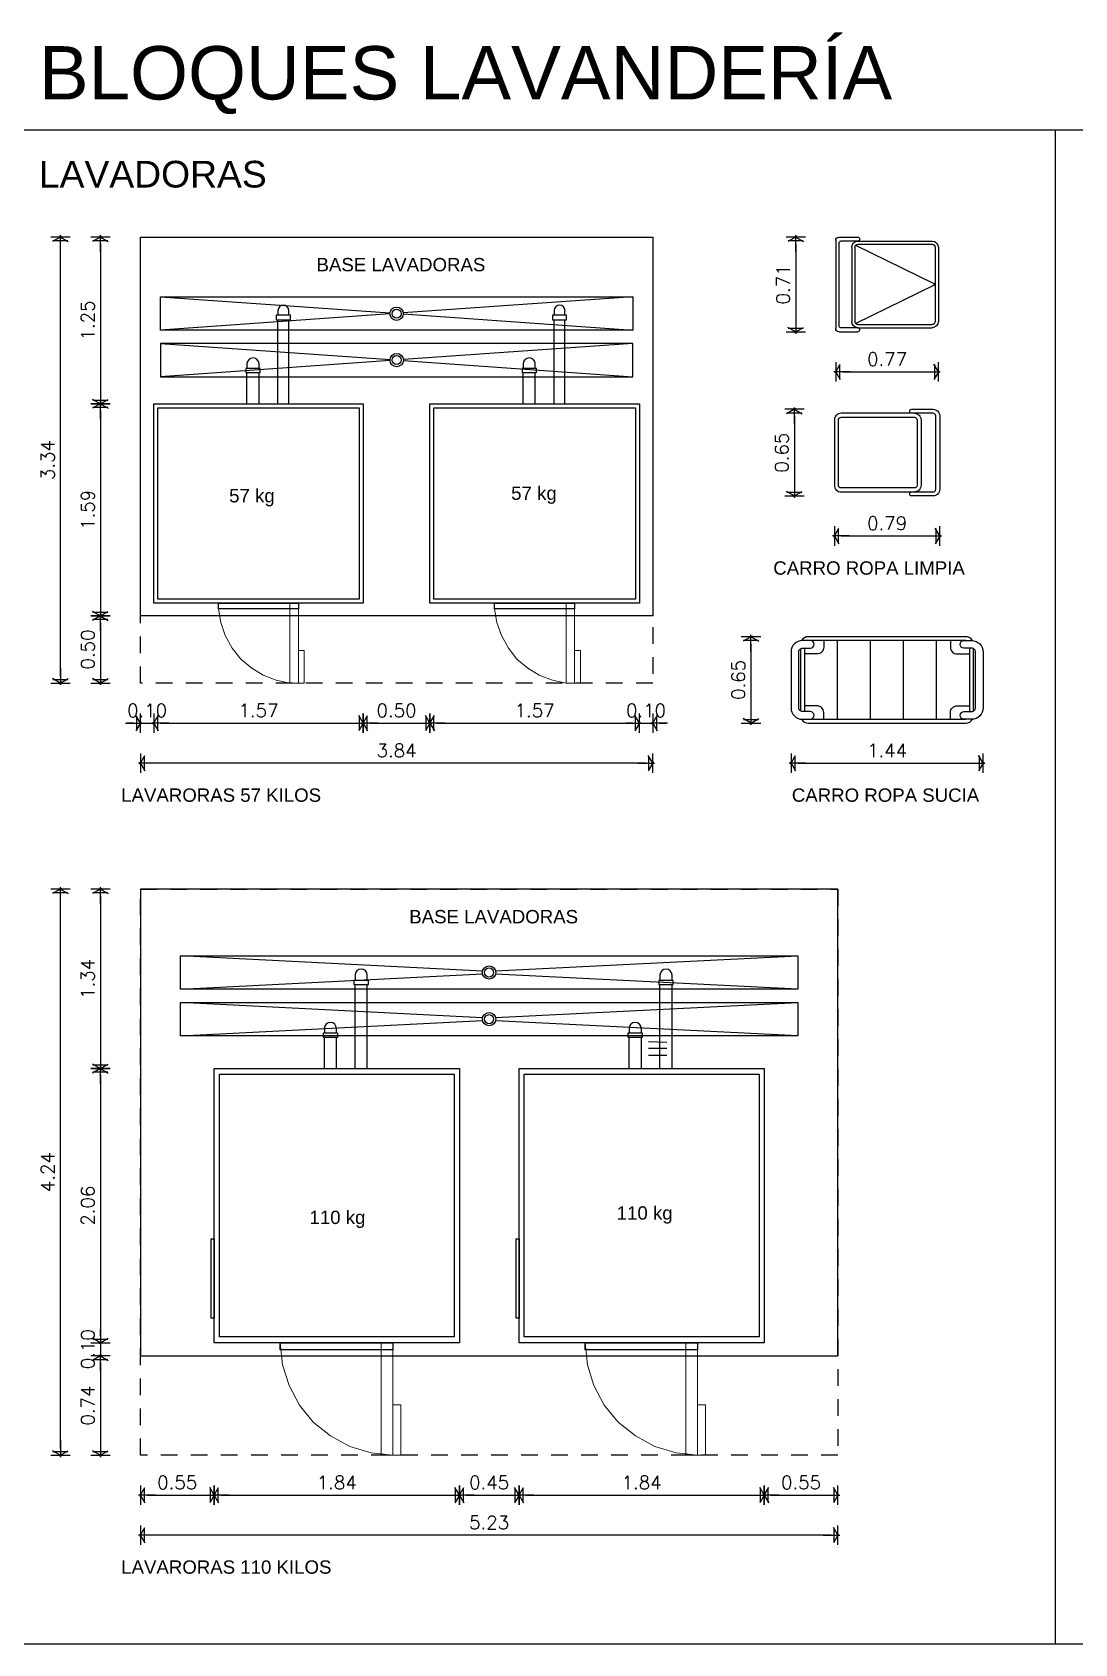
# Model space of a CAD drawing. Header units: millimetres. Extents: x 0 to 53.7, y -32.2 to -5.1.
# Drawn here: x 35.87 to 43.68, y -30.22 to -18.14 of the extents above; entities that cross this region are included whole.
import ezdxf

# ---------------------------------------------------------------- set-up
doc = ezdxf.new("R2010")
doc.units = ezdxf.units.MM
doc.header["$MEASUREMENT"] = 0
doc.linetypes.add('ACAD_ISO04W100', pattern=[30, 24, -3, 0, -3])
doc.linetypes.add('HIDDEN2', pattern=[0.1875, 0.125, -0.0625])
for name, color, linetype in [('Aux', 8, 'Continuous'), ('Cot', 8, 'Continuous'), ('Mob', 8, 'Continuous'), ('Proy', 9, 'HIDDEN2'), ('Tex', 2, 'Continuous')]:
    doc.layers.add(name, color=color, linetype=linetype)
doc.styles.add('ARIAL', font='arial.ttf')
doc.styles.add('ROMANS', font='romans.shx')
doc.dimstyles.new('PAÑO', dxfattribs={"dimscale": 0.5, "dimtxt": 0.2, "dimasz": 0.1, "dimexe": 0.18, "dimexo": 0.0625, "dimgap": 0.09, "dimtad": 1, "dimzin": 0, "dimdsep": 46, "dimtxsty": 'ROMANS', "dimblk1": 'COTP', "dimblk2": 'COTP', "dimsah": 1, "dimcen": 0.09, "dimse1": 1, "dimse2": 1, "dimclrd": 256, "dimclrt": 2, "dimaunit": 1, "dimadec": 0, "dimazin": 0, "dimtfac": 1, "dimtix": 1, "dimtmove": 2, "dimatfit": 0, "dimldrblk": 'COTP', "dimfxl": 0.18, "dimtolj": 1, "dimtzin": 0, "dimarcsym": 0})

# ---------------------------------------------------------------- blocks, each defined once
blk = doc.blocks.new('lavadora 57 kg')
at = {"lineweight": 25}
for points in [[(-0.721, 0), (-0.721, 1.57), (0.772, 1.57), (0.772, 0), (-0.721, 0)], [(-0.691, 0.03), (-0.691, 1.54), (0.742, 1.54), (0.742, 0.03), (-0.691, 0.03)], [(-1.387, 1.012), (-1.421, 1.012)], [(-1.353, 1.025), (-1.387, 1.025), (-1.387, 0.918), (-1.353, 0.918), (-1.353, 1.025)], [(-0.721, 1.012), (-1.353, 1.012)], [(0.772, 0.485), (0.772, 1.085), (0.815, 1.085), (0.815, 0.485), (0.772, 0.485)], [(-1.421, 0.931), (-1.387, 0.931)], [(-0.721, 0.931), (-1.353, 0.931)], [(-0.987, 0.789), (-1.021, 0.789)], [(-0.957, 0.798), (-0.987, 0.798), (-0.987, 0.691), (-0.957, 0.691), (-0.957, 0.798)], [(-0.721, 0.789), (-0.957, 0.789)], [(-1.021, 0.699), (-0.987, 0.699)], [(-0.721, 0.699), (-0.957, 0.699)]]:
    blk.add_lwpolyline(points, dxfattribs=at)
at = {"lineweight": 9}
for points in [[(1.372, 1.128), (1.372, 1.085), (1.128, 1.085), (1.128, 1.128), (1.372, 1.128)], [(0.772, 1.085), (1.372, 1.085), (1.372, 1.021), (0.772, 1.021)], [(0.815, 0.485), (0.918, 0.502), (1.016, 0.536), (1.111, 0.588), (1.192, 0.652), (1.261, 0.734), (1.312, 0.819), (1.351, 0.918), (1.372, 1.021)]]:
    blk.add_lwpolyline(points, dxfattribs=at)
for centre, radius in [((-1.421, 0.972), 0.0408), ((-1.021, 0.744), 0.045)]:
    blk.add_arc(centre, radius, 90, 270)
blk = doc.blocks.new('COTP')
at = {"color": 0}
for p, q in [((-2.24, 0), (0.28, 0)), ((0, -1.45), (0, 1.45))]:
    blk.add_line(p, q, dxfattribs=at)
at = {"color": 2}
for p, q in [((0.1, -0.17), (-0.67, 1.16)), ((0.1, 0.17), (-0.67, -1.16)), ((-0.56, -1.11), (-0.56, 1.11))]:
    blk.add_line(p, q, dxfattribs=at)
blk = doc.blocks.new('*D329')
at = {"layer": 'Cot', "lineweight": -2, "transparency": 16777216}
blk.add_line((36.378, -19.723), (36.378, -20.873), dxfattribs=at)
at = {"layer": 'Defpoints', "color": 0, "transparency": 16777216}
for p in [(36.678, -19.673), (36.378, -20.923), (36.778, -20.923)]:
    blk.add_point(p, dxfattribs=at)
at = {"layer": 'Cot', "lineweight": -2, "transparency": 16777216, "xscale": 0.05, "yscale": 0.05, "zscale": 0.05}
for p, rotation in [((36.378, -19.673), 90), ((36.378, -20.923), 270)]:
    blk.add_blockref('COTP', p, dxfattribs=dict(at, rotation=rotation))
at = {"layer": 'Cot', "color": 2, "transparency": 16777216, "insert": (36.283, -20.298), "char_height": 0.1, "attachment_point": 5, "rotation": 90, "style": 'ROMANS'}
blk.add_mtext('\\A1;1.25', dxfattribs=at)
blk = doc.blocks.new('*D330')
at = {"layer": 'Cot', "lineweight": -2, "transparency": 16777216}
blk.add_line((36.378, -20.973), (36.378, -22.463), dxfattribs=at)
at = {"layer": 'Defpoints', "color": 0, "transparency": 16777216}
for p in [(36.778, -20.923), (36.378, -22.513), (36.678, -22.513)]:
    blk.add_point(p, dxfattribs=at)
at = {"layer": 'Cot', "lineweight": -2, "transparency": 16777216, "xscale": 0.05, "yscale": 0.05, "zscale": 0.05}
for p, rotation in [((36.378, -20.923), 90), ((36.378, -22.513), 270)]:
    blk.add_blockref('COTP', p, dxfattribs=dict(at, rotation=rotation))
at = {"layer": 'Cot', "color": 2, "transparency": 16777216, "insert": (36.283, -21.718), "char_height": 0.1, "attachment_point": 5, "rotation": 90, "style": 'ROMANS'}
blk.add_mtext('\\A1;1.59', dxfattribs=at)
blk = doc.blocks.new('*D331')
at = {"layer": 'Cot', "lineweight": -2, "transparency": 16777216}
blk.add_line((36.378, -22.563), (36.378, -22.967), dxfattribs=at)
at = {"layer": 'Defpoints', "color": 0, "transparency": 16777216}
for p in [(36.678, -22.513), (36.378, -23.017), (36.678, -23.017)]:
    blk.add_point(p, dxfattribs=at)
at = {"layer": 'Cot', "lineweight": -2, "transparency": 16777216, "xscale": 0.05, "yscale": 0.05, "zscale": 0.05}
for p, rotation in [((36.378, -22.513), 90), ((36.378, -23.017), 270)]:
    blk.add_blockref('COTP', p, dxfattribs=dict(at, rotation=rotation))
at = {"layer": 'Cot', "color": 2, "transparency": 16777216, "insert": (36.283, -22.765), "char_height": 0.1, "attachment_point": 5, "rotation": 90, "style": 'ROMANS'}
blk.add_mtext('\\A1;0.50', dxfattribs=at)
blk = doc.blocks.new('*D332')
at = {"layer": 'Cot', "lineweight": -2, "transparency": 16777216}
blk.add_line((36.078, -22.967), (36.078, -19.723), dxfattribs=at)
at = {"layer": 'Defpoints', "color": 0, "transparency": 16777216}
for p in [(36.078, -19.673), (36.678, -19.673), (36.678, -23.017)]:
    blk.add_point(p, dxfattribs=at)
at = {"layer": 'Cot', "lineweight": -2, "transparency": 16777216, "xscale": 0.05, "yscale": 0.05, "zscale": 0.05}
for p, rotation in [((36.078, -19.673), 90), ((36.078, -23.017), 270)]:
    blk.add_blockref('COTP', p, dxfattribs=dict(at, rotation=rotation))
at = {"layer": 'Cot', "color": 2, "transparency": 16777216, "insert": (35.983, -21.345), "char_height": 0.1, "attachment_point": 5, "rotation": 90, "style": 'ROMANS'}
blk.add_mtext('\\A1;3.34', dxfattribs=at)
blk = doc.blocks.new('*D333')
at = {"layer": 'Cot', "lineweight": -2, "transparency": 16777216}
for p, q in [((36.628, -23.317), (36.578, -23.317)), ((36.678, -23.317), (36.778, -23.317)), ((36.828, -23.317), (36.878, -23.317))]:
    blk.add_line(p, q, dxfattribs=at)
at = {"layer": 'Defpoints', "color": 0, "transparency": 16777216}
for p in [(36.778, -22.416), (36.678, -22.513), (36.778, -23.317)]:
    blk.add_point(p, dxfattribs=at)
at = {"layer": 'Cot', "lineweight": -2, "transparency": 16777216, "xscale": 0.05, "yscale": 0.05, "zscale": 0.05}
blk.add_blockref('COTP', (36.678, -23.317), dxfattribs=at)
at = {"layer": 'Cot', "lineweight": -2, "transparency": 16777216, "xscale": 0.05, "yscale": 0.05, "zscale": 0.05, "rotation": 180}
blk.add_blockref('COTP', (36.778, -23.317), dxfattribs=at)
at = {"layer": 'Cot', "color": 2, "transparency": 16777216, "insert": (36.728, -23.222), "char_height": 0.1, "attachment_point": 5, "style": 'ROMANS'}
blk.add_mtext('\\A1;0.10', dxfattribs=at)
blk = doc.blocks.new('*D334')
at = {"layer": 'Cot', "lineweight": -2, "transparency": 16777216}
blk.add_line((36.828, -23.317), (38.298, -23.317), dxfattribs=at)
at = {"layer": 'Defpoints', "color": 0, "transparency": 16777216}
for p in [(36.778, -22.416), (38.348, -22.416), (38.348, -23.317)]:
    blk.add_point(p, dxfattribs=at)
at = {"layer": 'Cot', "lineweight": -2, "transparency": 16777216, "xscale": 0.05, "yscale": 0.05, "zscale": 0.05, "rotation": 180}
blk.add_blockref('COTP', (36.778, -23.317), dxfattribs=at)
at = {"layer": 'Cot', "lineweight": -2, "transparency": 16777216, "xscale": 0.05, "yscale": 0.05, "zscale": 0.05}
blk.add_blockref('COTP', (38.348, -23.317), dxfattribs=at)
at = {"layer": 'Cot', "color": 2, "transparency": 16777216, "insert": (37.563, -23.222), "char_height": 0.1, "attachment_point": 5, "style": 'ROMANS'}
blk.add_mtext('\\A1;1.57', dxfattribs=at)
blk = doc.blocks.new('*D335')
at = {"layer": 'Cot', "lineweight": -2, "transparency": 16777216}
blk.add_line((38.398, -23.317), (38.798, -23.317), dxfattribs=at)
at = {"layer": 'Defpoints', "color": 0, "transparency": 16777216}
for p in [(38.348, -22.416), (38.848, -22.416), (38.848, -23.317)]:
    blk.add_point(p, dxfattribs=at)
at = {"layer": 'Cot', "lineweight": -2, "transparency": 16777216, "xscale": 0.05, "yscale": 0.05, "zscale": 0.05, "rotation": 180}
blk.add_blockref('COTP', (38.348, -23.317), dxfattribs=at)
at = {"layer": 'Cot', "lineweight": -2, "transparency": 16777216, "xscale": 0.05, "yscale": 0.05, "zscale": 0.05}
blk.add_blockref('COTP', (38.848, -23.317), dxfattribs=at)
at = {"layer": 'Cot', "color": 2, "transparency": 16777216, "insert": (38.598, -23.222), "char_height": 0.1, "attachment_point": 5, "style": 'ROMANS'}
blk.add_mtext('\\A1;0.50', dxfattribs=at)
blk = doc.blocks.new('*D336')
at = {"layer": 'Cot', "lineweight": -2, "transparency": 16777216}
blk.add_line((38.898, -23.317), (40.368, -23.317), dxfattribs=at)
at = {"layer": 'Defpoints', "color": 0, "transparency": 16777216}
for p in [(38.848, -22.416), (40.418, -22.416), (40.418, -23.317)]:
    blk.add_point(p, dxfattribs=at)
at = {"layer": 'Cot', "lineweight": -2, "transparency": 16777216, "xscale": 0.05, "yscale": 0.05, "zscale": 0.05, "rotation": 180}
blk.add_blockref('COTP', (38.848, -23.317), dxfattribs=at)
at = {"layer": 'Cot', "lineweight": -2, "transparency": 16777216, "xscale": 0.05, "yscale": 0.05, "zscale": 0.05}
blk.add_blockref('COTP', (40.418, -23.317), dxfattribs=at)
at = {"layer": 'Cot', "color": 2, "transparency": 16777216, "insert": (39.633, -23.222), "char_height": 0.1, "attachment_point": 5, "style": 'ROMANS'}
blk.add_mtext('\\A1;1.57', dxfattribs=at)
blk = doc.blocks.new('*D337')
at = {"layer": 'Cot', "lineweight": -2, "transparency": 16777216}
for p, q in [((40.368, -23.317), (40.318, -23.317)), ((40.418, -23.317), (40.518, -23.317)), ((40.568, -23.317), (40.618, -23.317))]:
    blk.add_line(p, q, dxfattribs=at)
at = {"layer": 'Defpoints', "color": 0, "transparency": 16777216}
for p in [(40.418, -22.416), (40.518, -22.513), (40.518, -23.317)]:
    blk.add_point(p, dxfattribs=at)
at = {"layer": 'Cot', "lineweight": -2, "transparency": 16777216, "xscale": 0.05, "yscale": 0.05, "zscale": 0.05}
blk.add_blockref('COTP', (40.418, -23.317), dxfattribs=at)
at = {"layer": 'Cot', "lineweight": -2, "transparency": 16777216, "xscale": 0.05, "yscale": 0.05, "zscale": 0.05, "rotation": 180}
blk.add_blockref('COTP', (40.518, -23.317), dxfattribs=at)
at = {"layer": 'Cot', "color": 2, "transparency": 16777216, "insert": (40.468, -23.222), "char_height": 0.1, "attachment_point": 5, "style": 'ROMANS'}
blk.add_mtext('\\A1;0.10', dxfattribs=at)
blk = doc.blocks.new('*D338')
at = {"layer": 'Cot', "lineweight": -2, "transparency": 16777216}
blk.add_line((40.468, -23.617), (36.728, -23.617), dxfattribs=at)
at = {"layer": 'Defpoints', "color": 0, "transparency": 16777216}
for p in [(36.678, -23.017), (40.518, -23.017), (36.678, -23.617)]:
    blk.add_point(p, dxfattribs=at)
at = {"layer": 'Cot', "lineweight": -2, "transparency": 16777216, "xscale": 0.05, "yscale": 0.05, "zscale": 0.05, "rotation": 180}
blk.add_blockref('COTP', (36.678, -23.617), dxfattribs=at)
at = {"layer": 'Cot', "lineweight": -2, "transparency": 16777216, "xscale": 0.05, "yscale": 0.05, "zscale": 0.05}
blk.add_blockref('COTP', (40.518, -23.617), dxfattribs=at)
at = {"layer": 'Cot', "color": 2, "transparency": 16777216, "insert": (38.598, -23.522), "char_height": 0.1, "attachment_point": 5, "style": 'ROMANS'}
blk.add_mtext('\\A1;3.84', dxfattribs=at)
blk = doc.blocks.new('lavadora 110 kg')
at = {"lineweight": 25}
for points in [[(-1.011, 0), (-1.011, 1.838), (1.045, 1.838)], [(1.045, 1.838), (1.045, 0), (-1.011, 0)], [(-0.968, 0.039), (-0.968, 1.799), (1.001, 1.799)], [(1.001, 1.799), (1.001, 0.039), (-0.968, 0.039)], [(1.045, 0.495), (1.045, 1.338), (1.097, 1.338), (1.097, 0.495), (1.045, 0.495)], [(-1.672, 1.147), (-1.711, 1.147)], [(-1.642, 1.156), (-1.672, 1.156), (-1.672, 1.047), (-1.642, 1.047), (-1.642, 1.156)], [(-1.011, 1.147), (-1.642, 1.147)], [(-1.711, 1.056), (-1.672, 1.056)], [(-1.011, 1.056), (-1.642, 1.056)], [(-1.276, 0.917), (-1.311, 0.917)], [(-1.246, 0.926), (-1.276, 0.926), (-1.276, 0.817), (-1.246, 0.817), (-1.246, 0.926)], [(-1.011, 0.917), (-1.246, 0.917)], [(-1.311, 0.826), (-1.276, 0.826)], [(-1.011, 0.826), (-1.246, 0.826)], [(0.862, 0), (0.862, -0.022), (0.267, -0.022), (0.267, 0), (0.862, 0)]]:
    blk.add_lwpolyline(points, dxfattribs=at)
at = {"lineweight": 9}
for points in [[(1.045, 1.338), (1.888, 1.338), (1.888, 1.251), (1.045, 1.251)], [(1.045, 0.495), (1.21, 0.513), (1.366, 0.561), (1.514, 0.639), (1.64, 0.743), (1.744, 0.873), (1.822, 1.017), (1.87, 1.178), (1.888, 1.338)], [(1.888, 1.399), (1.888, 1.338), (1.51, 1.338), (1.51, 1.399), (1.888, 1.399)]]:
    blk.add_lwpolyline(points, dxfattribs=at)
for centre in [(-1.711, 1.102), (-1.311, 0.871)]:
    blk.add_arc(centre, 0.0456, 90, 270)
blk = doc.blocks.new('*D339')
at = {"layer": 'Cot', "lineweight": -2, "transparency": 16777216}
blk.add_line((36.378, -24.612), (36.378, -25.857), dxfattribs=at)
at = {"layer": 'Defpoints', "color": 0, "transparency": 16777216}
for p in [(36.678, -24.562), (36.378, -25.907), (37.231, -25.907)]:
    blk.add_point(p, dxfattribs=at)
at = {"layer": 'Cot', "lineweight": -2, "transparency": 16777216, "xscale": 0.05, "yscale": 0.05, "zscale": 0.05}
for p, rotation in [((36.378, -24.562), 90), ((36.378, -25.907), 270)]:
    blk.add_blockref('COTP', p, dxfattribs=dict(at, rotation=rotation))
at = {"layer": 'Cot', "color": 2, "transparency": 16777216, "insert": (36.283, -25.235), "char_height": 0.1, "attachment_point": 5, "rotation": 90, "style": 'ROMANS'}
blk.add_mtext('\\A1;1.34', dxfattribs=at)
blk = doc.blocks.new('*D340')
at = {"layer": 'Cot', "lineweight": -2, "transparency": 16777216}
blk.add_line((36.378, -25.957), (36.378, -27.913), dxfattribs=at)
at = {"layer": 'Defpoints', "color": 0, "transparency": 16777216}
for p in [(37.231, -25.907), (36.378, -27.963), (37.231, -27.963)]:
    blk.add_point(p, dxfattribs=at)
at = {"layer": 'Cot', "lineweight": -2, "transparency": 16777216, "xscale": 0.05, "yscale": 0.05, "zscale": 0.05}
for p, rotation in [((36.378, -25.907), 90), ((36.378, -27.963), 270)]:
    blk.add_blockref('COTP', p, dxfattribs=dict(at, rotation=rotation))
at = {"layer": 'Cot', "color": 2, "transparency": 16777216, "insert": (36.283, -26.935), "char_height": 0.1, "attachment_point": 5, "rotation": 90, "style": 'ROMANS'}
blk.add_mtext('\\A1;2.06', dxfattribs=at)
blk = doc.blocks.new('*D341')
at = {"layer": 'Cot', "lineweight": -2, "transparency": 16777216}
for p, q in [((36.378, -27.913), (36.378, -27.863)), ((36.378, -27.963), (36.378, -28.062)), ((36.378, -28.112), (36.378, -28.162))]:
    blk.add_line(p, q, dxfattribs=at)
at = {"layer": 'Defpoints', "color": 0, "transparency": 16777216}
for p in [(37.231, -27.963), (36.378, -28.062), (36.678, -28.062)]:
    blk.add_point(p, dxfattribs=at)
at = {"layer": 'Cot', "lineweight": -2, "transparency": 16777216, "xscale": 0.05, "yscale": 0.05, "zscale": 0.05}
for p, rotation in [((36.378, -27.963), 270), ((36.378, -28.062), 90)]:
    blk.add_blockref('COTP', p, dxfattribs=dict(at, rotation=rotation))
at = {"layer": 'Cot', "color": 2, "transparency": 16777216, "insert": (36.283, -28.012), "char_height": 0.1, "attachment_point": 5, "rotation": 90, "style": 'ROMANS'}
blk.add_mtext('\\A1;0.10', dxfattribs=at)
blk = doc.blocks.new('*D342')
at = {"layer": 'Cot', "lineweight": -2, "transparency": 16777216}
blk.add_line((36.378, -28.112), (36.378, -28.756), dxfattribs=at)
at = {"layer": 'Defpoints', "color": 0, "transparency": 16777216}
for p in [(36.678, -28.062), (36.378, -28.806), (36.678, -28.806)]:
    blk.add_point(p, dxfattribs=at)
at = {"layer": 'Cot', "lineweight": -2, "transparency": 16777216, "xscale": 0.05, "yscale": 0.05, "zscale": 0.05}
for p, rotation in [((36.378, -28.062), 90), ((36.378, -28.806), 270)]:
    blk.add_blockref('COTP', p, dxfattribs=dict(at, rotation=rotation))
at = {"layer": 'Cot', "color": 2, "transparency": 16777216, "insert": (36.283, -28.434), "char_height": 0.1, "attachment_point": 5, "rotation": 90, "style": 'ROMANS'}
blk.add_mtext('\\A1;0.74', dxfattribs=at)
blk = doc.blocks.new('*D343')
at = {"layer": 'Cot', "lineweight": -2, "transparency": 16777216}
blk.add_line((36.078, -28.756), (36.078, -24.612), dxfattribs=at)
at = {"layer": 'Defpoints', "color": 0, "transparency": 16777216}
for p in [(36.078, -24.562), (36.678, -24.562), (36.678, -28.806)]:
    blk.add_point(p, dxfattribs=at)
at = {"layer": 'Cot', "lineweight": -2, "transparency": 16777216, "xscale": 0.05, "yscale": 0.05, "zscale": 0.05}
for p, rotation in [((36.078, -24.562), 90), ((36.078, -28.806), 270)]:
    blk.add_blockref('COTP', p, dxfattribs=dict(at, rotation=rotation))
at = {"layer": 'Cot', "color": 2, "transparency": 16777216, "insert": (35.983, -26.684), "char_height": 0.1, "attachment_point": 5, "rotation": 90, "style": 'ROMANS'}
blk.add_mtext('\\A1;4.24', dxfattribs=at)
blk = doc.blocks.new('*D344')
at = {"layer": 'Cot', "lineweight": -2, "transparency": 16777216}
blk.add_line((36.728, -29.106), (37.181, -29.106), dxfattribs=at)
at = {"layer": 'Defpoints', "color": 0, "transparency": 16777216}
for p in [(37.231, -27.963), (36.678, -28.062), (37.231, -29.106)]:
    blk.add_point(p, dxfattribs=at)
at = {"layer": 'Cot', "lineweight": -2, "transparency": 16777216, "xscale": 0.05, "yscale": 0.05, "zscale": 0.05, "rotation": 180}
blk.add_blockref('COTP', (36.678, -29.106), dxfattribs=at)
at = {"layer": 'Cot', "lineweight": -2, "transparency": 16777216, "xscale": 0.05, "yscale": 0.05, "zscale": 0.05}
blk.add_blockref('COTP', (37.231, -29.106), dxfattribs=at)
at = {"layer": 'Cot', "color": 2, "transparency": 16777216, "insert": (36.954, -29.011), "char_height": 0.1, "attachment_point": 5, "style": 'ROMANS'}
blk.add_mtext('\\A1;0.55', dxfattribs=at)
blk = doc.blocks.new('*D345')
at = {"layer": 'Cot', "lineweight": -2, "transparency": 16777216}
blk.add_line((37.281, -29.106), (39.019, -29.106), dxfattribs=at)
at = {"layer": 'Defpoints', "color": 0, "transparency": 16777216}
for p in [(37.231, -27.963), (39.069, -27.963), (39.069, -29.106)]:
    blk.add_point(p, dxfattribs=at)
at = {"layer": 'Cot', "lineweight": -2, "transparency": 16777216, "xscale": 0.05, "yscale": 0.05, "zscale": 0.05, "rotation": 180}
blk.add_blockref('COTP', (37.231, -29.106), dxfattribs=at)
at = {"layer": 'Cot', "lineweight": -2, "transparency": 16777216, "xscale": 0.05, "yscale": 0.05, "zscale": 0.05}
blk.add_blockref('COTP', (39.069, -29.106), dxfattribs=at)
at = {"layer": 'Cot', "color": 2, "transparency": 16777216, "insert": (38.15, -29.011), "char_height": 0.1, "attachment_point": 5, "style": 'ROMANS'}
blk.add_mtext('\\A1;1.84', dxfattribs=at)
blk = doc.blocks.new('*D346')
at = {"layer": 'Cot', "lineweight": -2, "transparency": 16777216}
blk.add_line((39.119, -29.106), (39.466, -29.106), dxfattribs=at)
at = {"layer": 'Defpoints', "color": 0, "transparency": 16777216}
for p in [(39.069, -27.963), (39.516, -27.963), (39.516, -29.106)]:
    blk.add_point(p, dxfattribs=at)
at = {"layer": 'Cot', "lineweight": -2, "transparency": 16777216, "xscale": 0.05, "yscale": 0.05, "zscale": 0.05, "rotation": 180}
blk.add_blockref('COTP', (39.069, -29.106), dxfattribs=at)
at = {"layer": 'Cot', "lineweight": -2, "transparency": 16777216, "xscale": 0.05, "yscale": 0.05, "zscale": 0.05}
blk.add_blockref('COTP', (39.516, -29.106), dxfattribs=at)
at = {"layer": 'Cot', "color": 2, "transparency": 16777216, "insert": (39.292, -29.011), "char_height": 0.1, "attachment_point": 5, "style": 'ROMANS'}
blk.add_mtext('\\A1;0.45', dxfattribs=at)
blk = doc.blocks.new('*D347')
at = {"layer": 'Cot', "lineweight": -2, "transparency": 16777216}
blk.add_line((39.566, -29.106), (41.304, -29.106), dxfattribs=at)
at = {"layer": 'Defpoints', "color": 0, "transparency": 16777216}
for p in [(39.516, -27.963), (41.354, -27.963), (41.354, -29.106)]:
    blk.add_point(p, dxfattribs=at)
at = {"layer": 'Cot', "lineweight": -2, "transparency": 16777216, "xscale": 0.05, "yscale": 0.05, "zscale": 0.05, "rotation": 180}
blk.add_blockref('COTP', (39.516, -29.106), dxfattribs=at)
at = {"layer": 'Cot', "lineweight": -2, "transparency": 16777216, "xscale": 0.05, "yscale": 0.05, "zscale": 0.05}
blk.add_blockref('COTP', (41.354, -29.106), dxfattribs=at)
at = {"layer": 'Cot', "color": 2, "transparency": 16777216, "insert": (40.435, -29.011), "char_height": 0.1, "attachment_point": 5, "style": 'ROMANS'}
blk.add_mtext('\\A1;1.84', dxfattribs=at)
blk = doc.blocks.new('*D348')
at = {"layer": 'Cot', "lineweight": -2, "transparency": 16777216}
blk.add_line((41.404, -29.106), (41.857, -29.106), dxfattribs=at)
at = {"layer": 'Defpoints', "color": 0, "transparency": 16777216}
for p in [(41.354, -27.963), (41.907, -28.062), (41.907, -29.106)]:
    blk.add_point(p, dxfattribs=at)
at = {"layer": 'Cot', "lineweight": -2, "transparency": 16777216, "xscale": 0.05, "yscale": 0.05, "zscale": 0.05, "rotation": 180}
blk.add_blockref('COTP', (41.354, -29.106), dxfattribs=at)
at = {"layer": 'Cot', "lineweight": -2, "transparency": 16777216, "xscale": 0.05, "yscale": 0.05, "zscale": 0.05}
blk.add_blockref('COTP', (41.907, -29.106), dxfattribs=at)
at = {"layer": 'Cot', "color": 2, "transparency": 16777216, "insert": (41.63, -29.011), "char_height": 0.1, "attachment_point": 5, "style": 'ROMANS'}
blk.add_mtext('\\A1;0.55', dxfattribs=at)
blk = doc.blocks.new('*D349')
at = {"layer": 'Cot', "lineweight": -2, "transparency": 16777216}
blk.add_line((41.857, -29.406), (36.728, -29.406), dxfattribs=at)
at = {"layer": 'Defpoints', "color": 0, "transparency": 16777216}
for p in [(36.678, -28.806), (41.907, -28.806), (36.678, -29.406)]:
    blk.add_point(p, dxfattribs=at)
at = {"layer": 'Cot', "lineweight": -2, "transparency": 16777216, "xscale": 0.05, "yscale": 0.05, "zscale": 0.05, "rotation": 180}
blk.add_blockref('COTP', (36.678, -29.406), dxfattribs=at)
at = {"layer": 'Cot', "lineweight": -2, "transparency": 16777216, "xscale": 0.05, "yscale": 0.05, "zscale": 0.05}
blk.add_blockref('COTP', (41.907, -29.406), dxfattribs=at)
at = {"layer": 'Cot', "color": 2, "transparency": 16777216, "insert": (39.292, -29.311), "char_height": 0.1, "attachment_point": 5, "style": 'ROMANS'}
blk.add_mtext('\\A1;5.23', dxfattribs=at)
blk = doc.blocks.new('99480012')
for p, q in [((0.242, -0.02), (0.242, -0.43)), ((0.414, -0.02), (0.414, -0.43)), ((0.586, -0.02), (0.586, -0.43)), ((0.758, -0.02), (0.758, -0.43))]:
    blk.add_line(p, q)
for points in [[(0.91, 0), (0.09, 0, 0.269403), (0.0553, -0.0202)], [(0.9447, -0.0202, 0.269403), (0.91, 0)], [(0.05, -0.0627), (0.05, -0.3873, 0.414214)], [(0.17, -0.02), (0.17, -0.055, -0.414214), (0.135, -0.09), (0.07, -0.09)], [(0.07, -0.06), (0.07, -0.39, 0.414214)], [(0.91, -0.02), (0.09, -0.02, 0.414214)], [(0.83, -0.02), (0.83, -0.055, 0.414214), (0.865, -0.09), (0.93, -0.09)], [(0.93, -0.39), (0.93, -0.06, 0.414214)], [(0.95, -0.3873), (0.95, -0.0627, 0.414214)], [(0.17, -0.43), (0.17, -0.395, 0.414214), (0.135, -0.36), (0.07, -0.36)], [(0.83, -0.43), (0.83, -0.395, -0.414214), (0.865, -0.36), (0.93, -0.36)], [(0.0553, -0.4298, 0.269403), (0.09, -0.45), (0.91, -0.45, 0.269403), (0.9447, -0.4298)], [(0.09, -0.43), (0.91, -0.43, 0.414214)]]:
    blk.add_lwpolyline(points, format="xyb")
for points in [[(0.1, -0.02, -1), (0.1, -0.06), (0.06, -0.06, 0.414214), (0.04, -0.08), (0.04, -0.37, 0.414214), (0.06, -0.39), (0.1, -0.39, -1), (0.1, -0.43), (0.06, -0.43, -0.414214), (0, -0.37), (0, -0.08, -0.414214), (0.06, -0.02)], [(0.9, -0.02, 1), (0.9, -0.06), (0.94, -0.06, -0.414214), (0.96, -0.08), (0.96, -0.37, -0.414214), (0.94, -0.39), (0.9, -0.39, 1), (0.9, -0.43), (0.94, -0.43, 0.414214), (1, -0.37), (1, -0.08, 0.414214), (0.94, -0.02)]]:
    blk.add_lwpolyline(points, format="xyb", close=True)
blk = doc.blocks.new('91600203')
for points in [[(0.03, -0.16, -1), (0, -0.16), (0, -0.09), (0, 0, -0.414214), (0.05, 0.05), (0.6, 0.05, -0.414214), (0.65, 0), (0.65, -0.09), (0.65, -0.16, -1), (0.62, -0.16)], [(0.03, -0.14, -0.414214), (0.08, -0.09), (0.57, -0.09, -0.414214), (0.62, -0.14)]]:
    blk.add_lwpolyline(points, format="xyb")
for points in [[(0.57, -0.74, 0.414214), (0.62, -0.69), (0.62, 0, 0.414214), (0.6, 0.02), (0.05, 0.02, 0.414214), (0.03, 0), (0.03, -0.69, 0.414214), (0.08, -0.74)], [(0.08, -0.71, -0.414214), (0.06, -0.69), (0.06, -0.14, -0.414214), (0.08, -0.12), (0.57, -0.12, -0.414214), (0.59, -0.14), (0.59, -0.69, -0.414214), (0.57, -0.71)]]:
    blk.add_lwpolyline(points, format="xyb", close=True)
blk = doc.blocks.new('*D380')
at = {"layer": 'Cot', "lineweight": -2, "transparency": 16777216}
blk.add_line((41.255, -22.719), (41.255, -23.267), dxfattribs=at)
at = {"layer": 'Defpoints', "color": 0, "transparency": 16777216}
for p in [(42.275, -22.669), (41.255, -23.317), (42.275, -23.317)]:
    blk.add_point(p, dxfattribs=at)
at = {"layer": 'Cot', "lineweight": -2, "transparency": 16777216, "xscale": 0.05, "yscale": 0.05, "zscale": 0.05}
for p, rotation in [((41.255, -22.669), 90), ((41.255, -23.317), 270)]:
    blk.add_blockref('COTP', p, dxfattribs=dict(at, rotation=rotation))
at = {"layer": 'Cot', "color": 2, "transparency": 16777216, "insert": (41.16, -22.993), "char_height": 0.1, "attachment_point": 5, "rotation": 90, "style": 'ROMANS'}
blk.add_mtext('\\A1;0.65', dxfattribs=at)
blk = doc.blocks.new('*D381')
at = {"layer": 'Cot', "lineweight": -2, "transparency": 16777216}
blk.add_line((41.605, -23.617), (42.945, -23.617), dxfattribs=at)
at = {"layer": 'Defpoints', "color": 0, "transparency": 16777216}
for p in [(41.555, -22.993), (42.995, -22.993), (42.995, -23.617)]:
    blk.add_point(p, dxfattribs=at)
at = {"layer": 'Cot', "lineweight": -2, "transparency": 16777216, "xscale": 0.05, "yscale": 0.05, "zscale": 0.05, "rotation": 180}
blk.add_blockref('COTP', (41.555, -23.617), dxfattribs=at)
at = {"layer": 'Cot', "lineweight": -2, "transparency": 16777216, "xscale": 0.05, "yscale": 0.05, "zscale": 0.05}
blk.add_blockref('COTP', (42.995, -23.617), dxfattribs=at)
at = {"layer": 'Cot', "color": 2, "transparency": 16777216, "insert": (42.275, -23.522), "char_height": 0.1, "attachment_point": 5, "style": 'ROMANS'}
blk.add_mtext('\\A1;1.44', dxfattribs=at)
blk = doc.blocks.new('*D382')
at = {"layer": 'Cot', "lineweight": -2, "transparency": 16777216}
blk.add_line((41.93, -21.914), (42.62, -21.914), dxfattribs=at)
at = {"layer": 'Defpoints', "color": 0, "transparency": 16777216}
for p in [(41.88, -21.289), (42.67, -21.289), (42.67, -21.914)]:
    blk.add_point(p, dxfattribs=at)
at = {"layer": 'Cot', "lineweight": -2, "transparency": 16777216, "xscale": 0.05, "yscale": 0.05, "zscale": 0.05, "rotation": 180}
blk.add_blockref('COTP', (41.88, -21.914), dxfattribs=at)
at = {"layer": 'Cot', "lineweight": -2, "transparency": 16777216, "xscale": 0.05, "yscale": 0.05, "zscale": 0.05}
blk.add_blockref('COTP', (42.67, -21.914), dxfattribs=at)
at = {"layer": 'Cot', "color": 2, "transparency": 16777216, "insert": (42.275, -21.819), "char_height": 0.1, "attachment_point": 5, "style": 'ROMANS'}
blk.add_mtext('\\A1;0.79', dxfattribs=at)
blk = doc.blocks.new('*D383')
at = {"layer": 'Cot', "lineweight": -2, "transparency": 16777216}
blk.add_line((41.58, -21.014), (41.58, -21.564), dxfattribs=at)
at = {"layer": 'Defpoints', "color": 0, "transparency": 16777216}
for p in [(42.575, -20.964), (41.58, -21.614), (42.575, -21.614)]:
    blk.add_point(p, dxfattribs=at)
at = {"layer": 'Cot', "lineweight": -2, "transparency": 16777216, "xscale": 0.05, "yscale": 0.05, "zscale": 0.05}
for p, rotation in [((41.58, -20.964), 90), ((41.58, -21.614), 270)]:
    blk.add_blockref('COTP', p, dxfattribs=dict(at, rotation=rotation))
at = {"layer": 'Cot', "color": 2, "transparency": 16777216, "insert": (41.485, -21.289), "char_height": 0.1, "attachment_point": 5, "rotation": 90, "style": 'ROMANS'}
blk.add_mtext('\\A1;0.65', dxfattribs=at)
blk = doc.blocks.new('440')
at = {"linetype": 'Continuous'}
for p, q in [((-0.77, 0.277), (-0.77, -0.277)), ((-0.746, 0.277), (-0.746, -0.277)), ((-0.738, 0.004), (-0.15, 0.293)), ((-0.168, 0.325), (-0.722, 0.325)), ((-0.168, 0.301), (-0.722, 0.301)), ((-0.168, 0.325), (-0.039, 0.325)), ((-0.024, 0.355), (-0.165, 0.355)), ((-0.144, 0.277), (-0.144, -0.277)), ((-0.12, 0.277), (-0.12, -0.277)), ((-0.024, 0.31), (-0.024, -0.31)), ((0, 0.331), (0, -0.331)), ((-0.738, -0.004), (-0.15, -0.293)), ((-0.168, -0.301), (-0.722, -0.301)), ((-0.168, -0.325), (-0.722, -0.325)), ((-0.168, -0.325), (-0.039, -0.325)), ((-0.024, -0.355), (-0.165, -0.355))]:
    blk.add_line(p, q, dxfattribs=at)
blk.add_circle((-0.741, 0), 0.005, dxfattribs=at)
for centre, radius, start, end in [((-0.722, 0.277), 0.048, 90, 180), ((-0.722, 0.277), 0.024, 90, 180), ((-0.165, 0.34), 0.015, 90, 270), ((-0.168, 0.277), 0.048, 0, 90), ((-0.168, 0.277), 0.024, 0, 90), ((-0.039, 0.31), 0.015, 0, 90), ((-0.024, 0.331), 0.024, 0, 90), ((-0.722, -0.277), 0.048, 180, 270), ((-0.722, -0.277), 0.024, 180, 270), ((-0.165, -0.34), 0.015, 90, 270), ((-0.168, -0.277), 0.024, 270, 0), ((-0.168, -0.277), 0.048, 270, 0), ((-0.039, -0.31), 0.015, 270, 0), ((-0.024, -0.331), 0.024, 270, 0)]:
    blk.add_arc(centre, radius, start, end, dxfattribs=at)
blk = doc.blocks.new('*D388')
at = {"layer": 'Cot', "lineweight": -2, "transparency": 16777216}
blk.add_line((41.94, -20.683), (42.61, -20.683), dxfattribs=at)
at = {"layer": 'Defpoints', "color": 0, "transparency": 16777216}
for p in [(41.89, -20.028), (42.66, -20.028), (42.66, -20.683)]:
    blk.add_point(p, dxfattribs=at)
at = {"layer": 'Cot', "lineweight": -2, "transparency": 16777216, "xscale": 0.05, "yscale": 0.05, "zscale": 0.05, "rotation": 180}
blk.add_blockref('COTP', (41.89, -20.683), dxfattribs=at)
at = {"layer": 'Cot', "lineweight": -2, "transparency": 16777216, "xscale": 0.05, "yscale": 0.05, "zscale": 0.05}
blk.add_blockref('COTP', (42.66, -20.683), dxfattribs=at)
at = {"layer": 'Cot', "color": 2, "transparency": 16777216, "insert": (42.275, -20.588), "char_height": 0.1, "attachment_point": 5, "style": 'ROMANS'}
blk.add_mtext('\\A1;0.77', dxfattribs=at)
blk = doc.blocks.new('*D389')
at = {"layer": 'Cot', "lineweight": -2, "transparency": 16777216}
blk.add_line((41.59, -19.723), (41.59, -20.333), dxfattribs=at)
at = {"layer": 'Defpoints', "color": 0, "transparency": 16777216}
for p in [(41.984, -19.673), (41.59, -20.383), (41.984, -20.383)]:
    blk.add_point(p, dxfattribs=at)
at = {"layer": 'Cot', "lineweight": -2, "transparency": 16777216, "xscale": 0.05, "yscale": 0.05, "zscale": 0.05}
for p, rotation in [((41.59, -19.673), 90), ((41.59, -20.383), 270)]:
    blk.add_blockref('COTP', p, dxfattribs=dict(at, rotation=rotation))
at = {"layer": 'Cot', "color": 2, "transparency": 16777216, "insert": (41.495, -20.028), "char_height": 0.1, "attachment_point": 5, "rotation": 90, "style": 'ROMANS'}
blk.add_mtext('\\A1;0.71', dxfattribs=at)

msp = doc.modelspace()

# ---------------------------------------------------------------- linework, layer by layer
at = {"layer": 'Aux', "linetype": 'ACAD_ISO04W100'}
for p, q in [((39.243, -25.178), (36.978, -25.062)), ((39.341, -25.174), (41.607, -25.062)), ((36.978, -25.312), (39.243, -25.197)), ((41.607, -25.312), (39.341, -25.2)), ((39.243, -25.528), (36.978, -25.412)), ((39.341, -25.524), (41.607, -25.412)), ((36.978, -25.662), (39.243, -25.547)), ((41.607, -25.662), (39.341, -25.55))]:
    msp.add_line(p, q, dxfattribs=at)
at = {"layer": 'Aux'}
for points in [[(36.678, -19.673), (40.518, -19.673), (40.518, -22.513), (36.678, -22.513)], [(36.678, -24.562), (36.678, -28.062), (41.907, -28.062), (41.907, -24.562)]]:
    msp.add_lwpolyline(points, close=True, dxfattribs=at)
at = {"layer": 'Aux', "linetype": 'ACAD_ISO04W100'}
for points in [[(36.978, -25.312), (36.978, -25.062), (41.607, -25.062), (41.607, -25.312)], [(41.607, -25.412), (41.607, -25.662), (36.978, -25.662), (36.978, -25.412)]]:
    msp.add_lwpolyline(points, close=True, dxfattribs=at)
at = {"layer": 'Mob'}
for p, q in [((36.828, -20.12), (38.548, -20.241)), ((40.368, -20.12), (38.647, -20.241)), ((38.548, -20.248), (36.828, -20.37)), ((38.648, -20.248), (40.368, -20.37)), ((36.828, -20.47), (38.549, -20.591)), ((40.368, -20.47), (38.649, -20.591)), ((38.549, -20.598), (36.828, -20.72)), ((38.649, -20.598), (40.368, -20.72))]:
    msp.add_line(p, q, dxfattribs=at)
for points in [[(36.828, -20.12), (40.368, -20.12), (40.368, -20.37), (36.828, -20.37)], [(40.368, -20.47), (36.828, -20.47), (36.828, -20.72), (40.368, -20.72)]]:
    msp.add_lwpolyline(points, close=True, dxfattribs=at)
for points in [[(40.625, -25.713), (40.486, -25.706)], [(40.625, -25.757), (40.486, -25.757)], [(40.486, -25.807), (40.625, -25.807)]]:
    msp.add_lwpolyline(points, dxfattribs=at)
for centre, radius in [((38.598, -20.247), 0.05), ((38.598, -20.247), 0.034), ((38.599, -20.595), 0.05), ((38.599, -20.595), 0.034), ((39.292, -25.187), 0.05), ((39.292, -25.187), 0.034), ((39.292, -25.537), 0.05), ((39.292, -25.537), 0.034)]:
    msp.add_circle(centre, radius, dxfattribs=at)
at = {"layer": 'Proy'}
for points in [[(36.678, -19.673), (40.518, -19.673), (40.518, -23.017), (36.678, -23.017)], [(36.678, -24.562), (41.907, -24.562), (41.907, -28.806), (36.678, -28.806)]]:
    msp.add_lwpolyline(points, close=True, dxfattribs=at)
at = {"layer": 'Tex'}
msp.add_line((43.534, -18.87), (43.534, -30.22), dxfattribs=at)
msp.add_lwpolyline([(35.634, -18.87), (35.634, -30.22), (53.634, -30.22), (53.634, -18.87)], close=True, dxfattribs=at)

# ---------------------------------------------------------------- block references
at = {"layer": 'Mob', "xscale": -1}
msp.add_blockref('440', (41.89, -20.028), dxfattribs=at)
at = {"layer": 'Mob', "rotation": 270}
for name, p in [('lavadora 57 kg', (36.778, -21.645)), ('lavadora 57 kg', (38.848, -21.645)), ('91600203', (42.62, -20.964)), ('lavadora 110 kg', (37.231, -26.918)), ('lavadora 110 kg', (39.516, -26.918))]:
    msp.add_blockref(name, p, dxfattribs=at)
at = {"layer": 'Mob', "xscale": 1.440000000000053, "yscale": 1.440000000000053, "zscale": 1.440000000000053, "rotation": 180}
msp.add_blockref('99480012', (42.995, -23.317), dxfattribs=at)

# ---------------------------------------------------------------- texts
at = {"layer": 'Tex', "style": 'ARIAL'}
for s, height, p in [('BLOQUES LAVANDERÍA', 0.4, (35.917, -18.641)), ('LAVADORAS', 0.2, (35.917, -19.301))]:
    msp.add_text(s, height=height, dxfattribs=at).set_placement(p)
at = {"layer": 'Tex', "char_height": 0.1, "style": 'ARIAL'}
for s, insert, width, attachment_point in [('BASE LAVADORAS', (38.631, -19.88), 2.3018, 5), ('57 kg ', (37.514, -21.627), 2.3018, 5), ('57 kg ', (39.628, -21.608), 2.3018, 5), ('CARRO ROPA LIMPIA', (41.422, -22.104), 3.88186, 1), ('LAVARORAS 57 KILOS', (36.534, -23.807), 3.88186, 1), ('CARRO ROPA SUCIA', (41.561, -23.807), 3.88186, 1), ('BASE LAVADORAS', (39.326, -24.769), 2.3018, 5), ('110 kg ', (40.458, -27.005), 2.3018, 5), ('110 kg ', (38.155, -27.038), 2.3018, 5), ('LAVARORAS 110 KILOS', (36.534, -29.595), 3.88186, 1)]:
    msp.add_mtext(s, dxfattribs=dict(at, insert=insert, width=width, attachment_point=attachment_point))

# ---------------------------------------------------------------- dimensions: what is measured, and where the dimension line sits
at = {"layer": 'Cot'}
for base, p1, p2, picture, middle in [((36.078, -19.673), (36.678, -23.017), (36.678, -19.673), '*D332', (35.983, -21.345)), ((36.378, -20.923), (36.678, -19.673), (36.778, -20.923), '*D329', (36.283, -20.298)), ((41.59, -20.383), (41.984, -19.673), (41.984, -20.383), '*D389', (41.495, -20.028)), ((36.378, -22.513), (36.778, -20.923), (36.678, -22.513), '*D330', (36.283, -21.718)), ((41.58, -21.614), (42.575, -20.964), (42.575, -21.614), '*D383', (41.485, -21.289)), ((36.378, -23.017), (36.678, -22.513), (36.678, -23.017), '*D331', (36.283, -22.765)), ((41.255, -23.317), (42.275, -22.669), (42.275, -23.317), '*D380', (41.16, -22.993)), ((36.078, -24.562), (36.678, -28.806), (36.678, -24.562), '*D343', (35.983, -26.684)), ((36.3778, -25.9068), (36.6778, -24.5623), (37.2309, -25.9068), '*D339', (36.2828, -25.2346)), ((36.378, -27.963), (37.231, -25.907), (37.231, -27.963), '*D340', (36.283, -26.935)), ((36.378, -28.062), (37.231, -27.963), (36.678, -28.062), '*D341', (36.283, -28.012)), ((36.378, -28.806), (36.678, -28.062), (36.678, -28.806), '*D342', (36.283, -28.434))]:
    dim = msp.add_linear_dim(base=base, p1=p1, p2=p2, angle=90, dimstyle='PAÑO', dxfattribs=at)
    dim.commit()
    dim.dimension.update_dxf_attribs({"geometry": picture, "text_midpoint": middle})
for base, p1, p2, picture, middle in [((42.66, -20.683), (41.89, -20.028), (42.66, -20.028), '*D388', (42.275, -20.588)), ((42.67, -21.914), (41.88, -21.289), (42.67, -21.289), '*D382', (42.275, -21.819)), ((36.778, -23.317), (36.678, -22.513), (36.778, -22.416), '*D333', (36.728, -23.222)), ((38.348, -23.317), (36.778, -22.416), (38.348, -22.416), '*D334', (37.563, -23.222)), ((38.848, -23.317), (38.348, -22.416), (38.848, -22.416), '*D335', (38.598, -23.222)), ((40.418, -23.317), (38.848, -22.416), (40.418, -22.416), '*D336', (39.633, -23.222)), ((40.518, -23.317), (40.418, -22.416), (40.518, -22.513), '*D337', (40.468, -23.222)), ((36.678, -23.617), (40.518, -23.017), (36.678, -23.017), '*D338', (38.598, -23.522)), ((42.995, -23.617), (41.555, -22.993), (42.995, -22.993), '*D381', (42.275, -23.522)), ((37.231, -29.106), (36.678, -28.062), (37.231, -27.963), '*D344', (36.954, -29.011)), ((39.069, -29.106), (37.231, -27.963), (39.069, -27.963), '*D345', (38.15, -29.011)), ((39.516, -29.106), (39.069, -27.963), (39.516, -27.963), '*D346', (39.292, -29.011)), ((41.354, -29.106), (39.516, -27.963), (41.354, -27.963), '*D347', (40.435, -29.011)), ((41.907, -29.106), (41.354, -27.963), (41.907, -28.062), '*D348', (41.63, -29.011)), ((36.678, -29.406), (41.907, -28.806), (36.678, -28.806), '*D349', (39.292, -29.311))]:
    dim = msp.add_linear_dim(base=base, p1=p1, p2=p2, dimstyle='PAÑO', dxfattribs=at)
    dim.commit()
    dim.dimension.update_dxf_attribs({"geometry": picture, "text_midpoint": middle})

doc.saveas('drawing.dxf')
